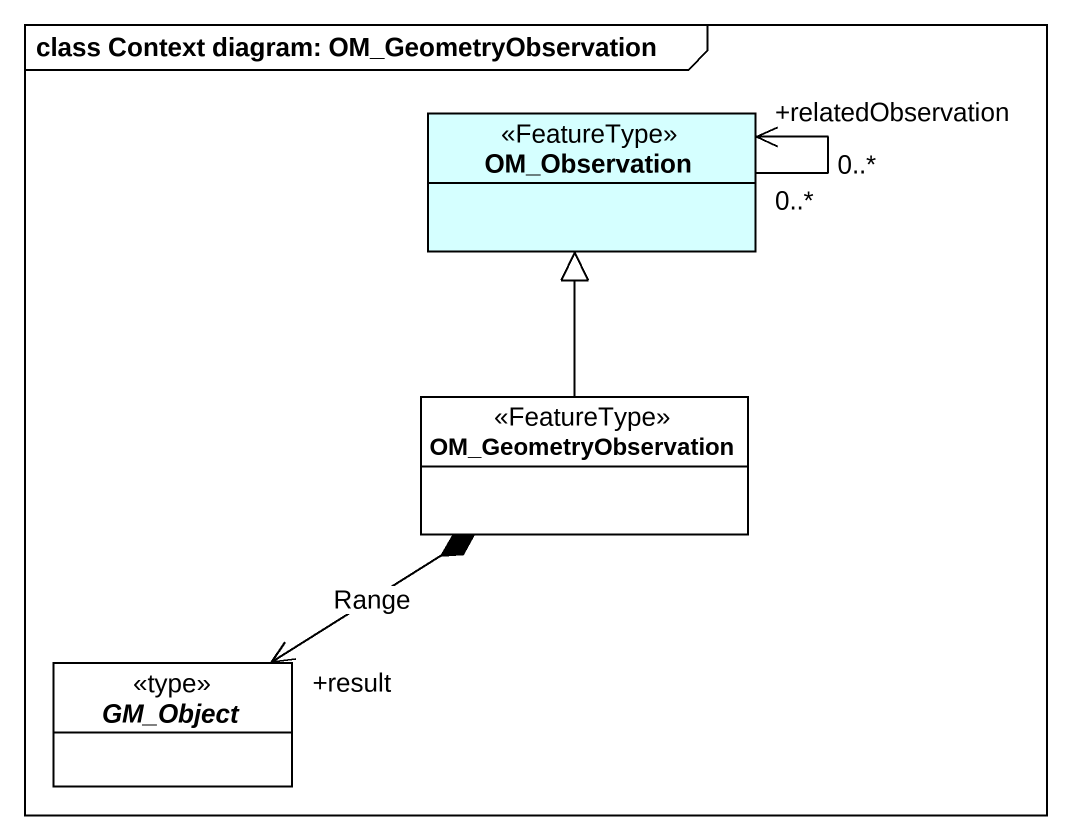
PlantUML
@startuml
mainframe class Context diagram: OM_GeometryObservation
hide circle
hide empty members
class OM_Observation <<FeatureType>> #D5FFFF
class OM_GeometryObservation <<FeatureType>>
abstract class GM_Object <<type>>
OM_Observation "0..*" --> "+relatedObservation\n0..*" OM_Observation
OM_GeometryObservation -up-|> OM_Observation
OM_GeometryObservation *--> "+result" GM_Object : Range
@enduml
